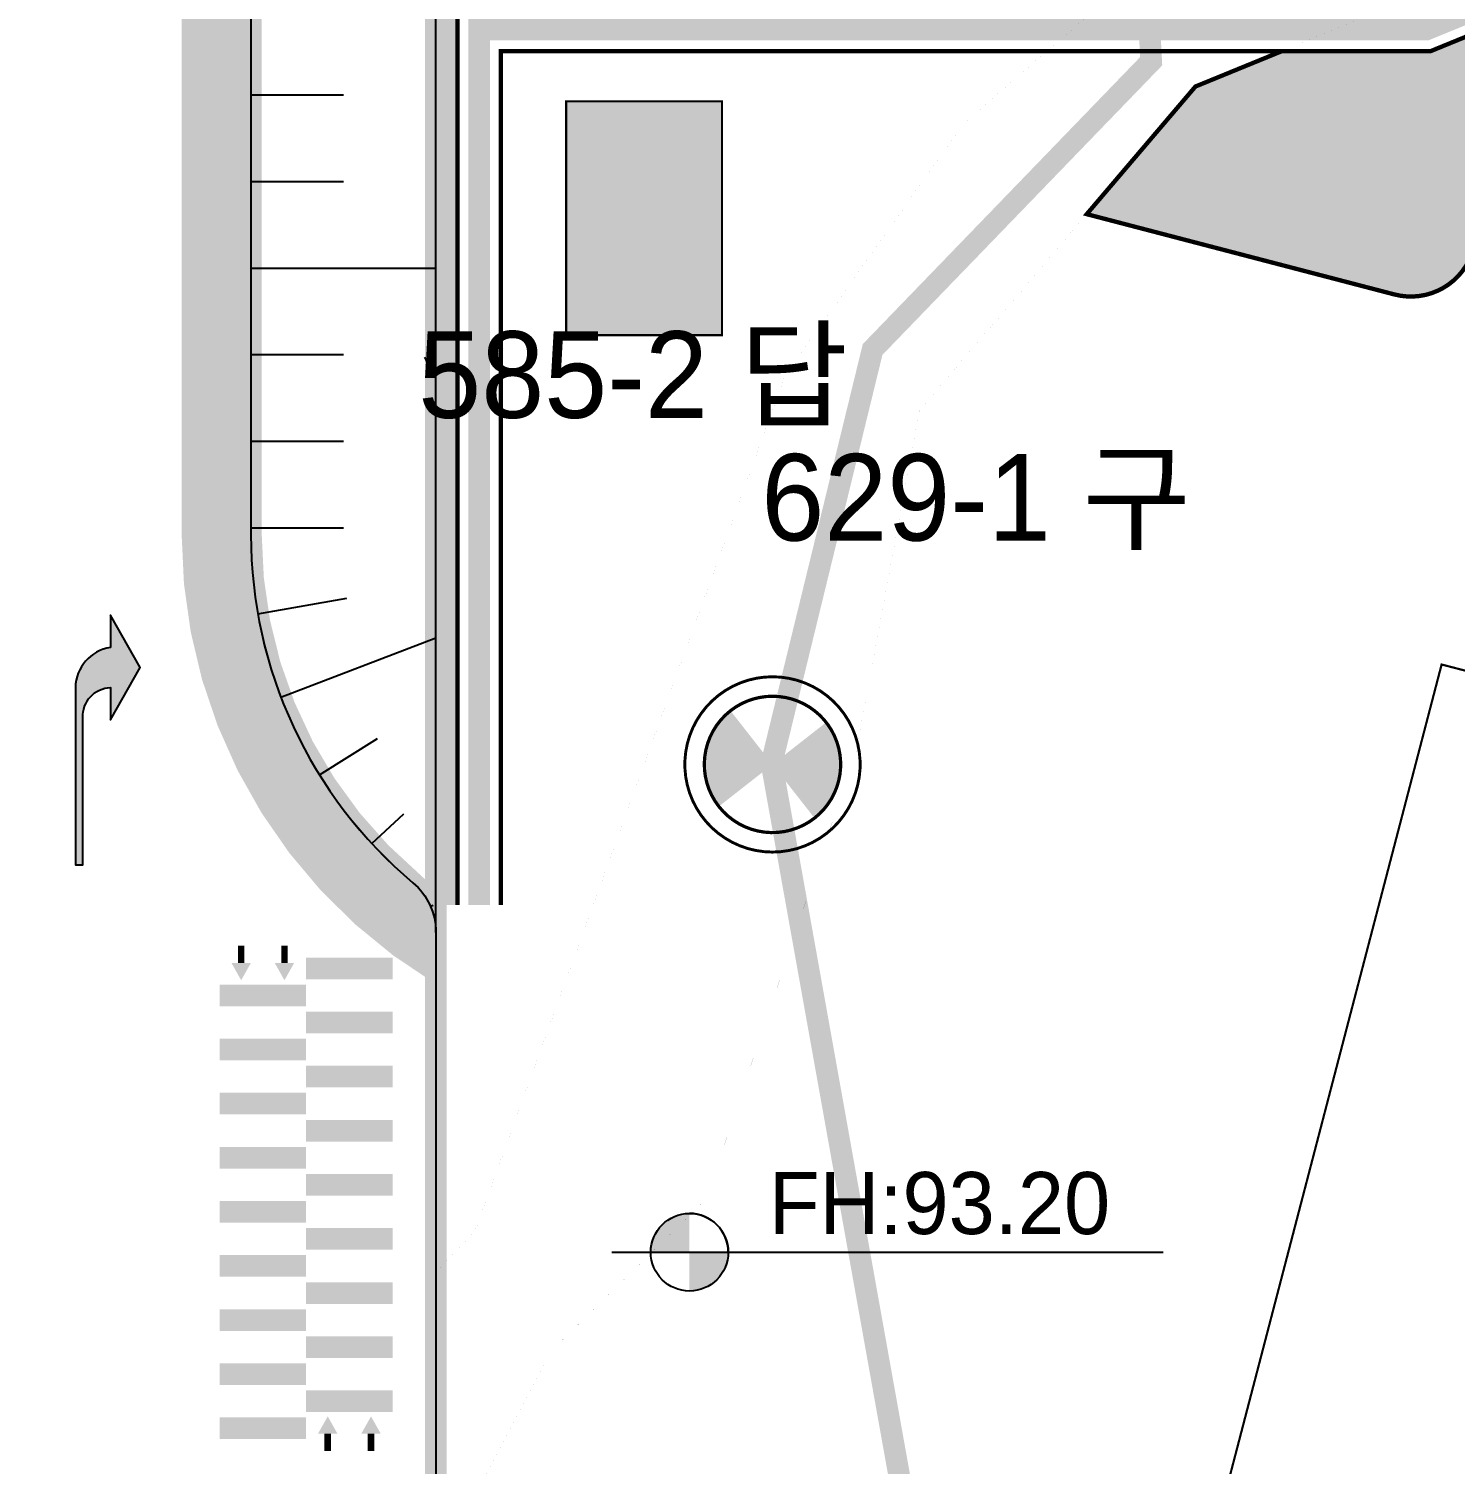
# Model space of a CAD drawing. Header units: millimetres. Extents: x 9 to 403, y 12 to 283.
# Drawn here: x 103.42 to 136.38, y 204.17 to 237.34 of the extents above; entities that cross this region are included whole.
import ezdxf
from ezdxf.enums import TextEntityAlignment as Align

# ---------------------------------------------------------------- set-up
doc = ezdxf.new("R2010")
doc.units = ezdxf.units.MM
doc.linetypes.add('CENTER', pattern=[2, 1.25, -0.25, 0.25, -0.25])
doc.linetypes.add('PHANTOM2', pattern=[12.5, 10, -0.5, 0.5, -0.5, 0.5, -0.5])
for name, color, linetype in [('-0', 7, 'Continuous'), ('0_문자', 7, 'Continuous'), ('0_상수', 5, 'Continuous'), ('1-U형측구', 7, 'Continuous'), ('1-휀스', 7, 'FENCELINE1'), ('125', 4, 'Continuous'), ('3-노면표시', 7, 'Continuous'), ('CAA002', 30, 'Continuous'), ('CE-SLOP-FILL', 1, 'Continuous'), ('LSMD_CONT_LDREG_41500', 1, 'Continuous'), ('가구1', 5, 'Continuous'), ('건축계획', 7, 'Continuous'), ('도로해치', 253, 'Continuous'), ('사업부지', 7, 'Continuous'), ('성토옹벽', 6, 'Continuous'), ('솔리드', 7, 'PHANTOM2'), ('우수맨', 5, 'Continuous'), ('지하2층외벽선', 2, 'Continuous')]:
    doc.layers.add(name, color=color, linetype=linetype)
doc.styles.add('HY헤드라인', font='H2HDRM.TTF')
doc.styles.add('휴먼모음T', font='HMFMMUEX.TTC')
doc.linetypes.add('FENCELINE1', pattern='A,0.25,-0.1,[133,ltypeshp.shx,S=0.1,R=0,X=-0.1,Y=0],-0.1,1', length=1.45)

# ---------------------------------------------------------------- blocks, each defined once
blk = doc.blocks.new('NM좌회전')
at = {"layer": '3-노면표시'}
h = blk.add_hatch(color=256, dxfattribs=at)
edge = h.paths.add_edge_path()
edge.add_arc((-0.9595495732236115, 4.071449360168137), 0.9598674876828718, 1.4746845060361125, 80.89716582540711, ccw=False)
edge.add_line((0, 4.096151798044047), (0, 0))
edge.add_line((0, 0), (-0.1730768365378026, 0))
edge.add_line((-0.1730768365378026, 0), (-0.1730768365378026, 3.403844451895565))
edge.add_arc((-0.8364772293463837, 3.432746337409017), 0.6640296681360046, 357.5054136388869, 87.51548051717604)
edge.add_line((-0.8076919038412597, 4.096151798044047), (-0.8076919038412597, 3.807690403815286))
edge.add_line((-0.8076919038412597, 3.807690403815286), (-0.8076919038412597, 3.346152173049631))
edge.add_line((-0.8076919038412597, 3.346152173049631), (-1.499999249988832, 4.557690028808792))
edge.add_line((-1.499999249988832, 4.557690028808792), (-0.8076919038412597, 5.769227884568862))
edge.add_line((-0.8076919038412597, 5.769227884568862), (-0.8076919038394407, 5.019228259574447))
blk.add_lwpolyline([(-0.8076919038394407, 5.019228259574447, -0.3611191204174331), (0, 4.096151798044047), (0, 0), (-0.1730768365378026, 0), (-0.1730768365378026, 3.403844451895565, 0.4142650246982413), (-0.8076919038412597, 4.096151798044047), (-0.8076919038412597, 3.807690403815286), (-0.8076919038412597, 3.346152173049631), (-1.499999249988832, 4.557690028808792), (-0.8076919038412597, 5.769227884568862)], format="xyb", close=True, dxfattribs=at)
blk = doc.blocks.new('사면')
at = {"layer": 'CE-SLOP-FILL', "color": 8}
for p, q in [((298615.1735122097, 360310.5210822361), (298617.3107953746, 360310.521076367)), ((298615.1735067175, 360308.5210822361), (298617.3107787421, 360308.5210763671)), ((298615.173504376, 360306.5210822361), (298619.4480229942, 360306.5210822361)), ((298615.173504376, 360304.5210822361), (298617.3107497987, 360304.5210822361)), ((298615.173504376, 360302.5210822361), (298617.3107359124, 360302.5210822361)), ((298615.173504376, 360300.5210822361), (298617.310722026, 360300.5210822361)), ((298615.3335396264, 360298.5304173237), (298617.3907308751, 360298.8937562486)), ((298615.8663006505, 360296.6058169545), (298619.4479043288, 360297.9756264268)), ((298616.7538041018, 360294.8168903171), (298618.100843901, 360295.6534966736)), ((298617.9639475446, 360293.2283457827), (298618.7059025018, 360293.9143620367)), ((298619.3214001789, 360291.7773389806), (298619.3846096034, 360291.8050941359))]:
    blk.add_line(p, q, dxfattribs=at)
at = {"layer": '가구1', "color": 8, "ltscale": 3}
blk.add_lwpolyline([(298615.173528686, 360316.5210822361), (298615.173504376, 360307.6683904797), (298615.173504376, 360300.3566508733, 0.2213497797253906), (298618.91366314, 360292.3220664743, -0.2213497797352663), (298619.4479715349, 360291.174268703)], format="xyb", dxfattribs=at)
at = {"layer": '가구1', "color": 8, "ltscale": 3, "flags": 128}
blk.add_lwpolyline([(298619.4478098827, 360291.1742687052), (298619.4481263777, 360313.9660454968), (298620.1751263776, 360315.2350454961), (298615.1735286818, 360316.5195574158)], dxfattribs=at)

msp = doc.modelspace()

# ---------------------------------------------------------------- hatches: boundary and pattern name
at = {"layer": '0_문자', "ltscale": 10}
h = msp.add_hatch(color=8, dxfattribs=at)
edge = h.paths.add_edge_path()
edge.add_line((117.7934240120893, 209.0725026801634), (118.6894235330482, 209.0725026801634))
edge.add_line((118.6894235330482, 209.0725026801634), (118.6894235330482, 209.9685026900667))
edge.add_ellipse((118.6894235330482, 209.0725026801634), major_axis=(1.163160240189878e-05, 0.8960000098859281), ratio=0.9999994543031846, start_angle=0.000743796970172738, end_angle=90.00074379615839)
edge = h.paths.add_edge_path()
edge.add_line((118.6894235330482, 209.0725026801634), (118.6894235330482, 208.176502670202))
edge.add_ellipse((118.6894235330482, 209.0725026801634), major_axis=(1.163160240189878e-05, 0.8960000098859281), ratio=0.9999994543031846, start_angle=180.00074379697, end_angle=270.0007437961585)
edge.add_line((119.5854230540652, 209.0725026801634), (118.6894235330482, 209.0725026801634))
at = {"layer": '125', "linetype": 'Continuous'}
msp.add_hatch(color=8, dxfattribs=at).paths.add_polyline_path([(119.4408605458528, 235.6574690160747), (115.8408605458761, 235.6574690161329), (115.8408605458761, 230.2574690160515), (119.4408605457946, 230.2574690160515)])
at = {"layer": '사업부지', "linetype": 'Continuous'}
h = msp.add_hatch(dxfattribs=at)
h.set_pattern_fill('AR-HBONE', color=8, scale=0.1, style=0)
h.set_pattern_definition([(45, (-264162.2288607929, -408044.1227390573), (0, 0.565685424949238), [1.200000000000001, -0.4000000000000004]), (135, (-264161.9460180823, -408043.8398963449), (0, 0.565685424949238), [1.2, -0.4])])
edge = h.paths.add_edge_path()
edge.add_arc((42.12451014179612, 403.1516220995514), 167.8763729078396, 305.04704411984983, 307.70786931805213, ccw=False)
edge.add_arc((86.21545630950357, 343.6343522246285), 93.85116634003488, 299.4516781452446, 303.87560990241093, ccw=False)
edge.add_arc((86.21545632440473, 343.6343521650239), 93.85116628061864, 295.5043352587089, 299.45167815493414, ccw=False)
edge.add_arc((86.21545632440473, 343.6343521445348), 93.85116626187155, 289.50436403232584, 295.5043352643316, ccw=False)
edge.add_arc((122.0577194716396, 242.443418398249), 13.50000000372458, 109.504364028656, 179.5711671861231)
edge.add_line((108.5580975737038, 242.5444588062643), (108.5580712433519, 232.9560848322986))
edge.add_line((108.5580712433519, 232.9560848322986), (108.5580712433519, 225.6443452264472))
edge.add_arc((119.0580712433519, 225.6443452292411), 10.5, 180, 229.9246559549909)
edge.add_arc((111.3325384135904, 216.4619630460917), 1.500000001419938, 3.9239267835000646e-07, 49.92465644921782, ccw=False)
edge.add_line((112.8325384135904, 216.4619630554049), (112.8325384135904, 215.385556758131))
edge.add_arc((119.0580712433519, 225.6443452366917), 12.00000000259576, 180.0000000489142, 238.74858291482678, ccw=False)
edge.add_line((107.0580712433519, 225.6443452264472), (107.0580712433519, 242.5461493290319))
edge.add_line((107.0580712433519, 242.5461493290319), (107.0598004337015, 242.1935692268713))
edge.add_arc((122.0577194716396, 242.4434184019743), 15.00000000262144, 109.5043640337733, 180.9543976849643, ccw=False)
edge.add_arc((86.21545632440473, 343.6343522190406), 92.35116633281284, 289.5043640166975, 295.5043352487222)
edge.add_arc((86.21545632440473, 343.6343521482601), 92.35116626892258, 295.5043352676297, 299.451678163788)
edge.add_arc((86.21545632440473, 343.6343520784109), 92.35116620876262, 299.4516781848099, 303.8661131559016)
edge.add_arc((42.12451014179612, 403.1516223277255), 166.3763730910781, 305.0523343342352, 305.9903592438725)
edge.add_arc((42.12524332363034, 403.1505942444606), 166.375110389872, 305.990363001407, 306.3711597208951)
edge.add_arc((144.3460389103356, 264.3554659585758), 6.00000001322138, 85.62546798903583, 126.37116155438889, ccw=False)
at = {"layer": '솔리드', "linetype": 'Continuous'}
h = msp.add_hatch(dxfattribs=at)
h.set_pattern_fill('CROSS', color=8, scale=3, style=0)
h.set_pattern_definition([(0, (-296696.9569723642, -354727.4611663663), (0.75, 0.75), [0.375, -1.125]), (90, (-296696.7694723642, -354727.6486663663), (-0.7499999999999999, 0.75), [0.375, -1.125])])
edge = h.paths.add_edge_path()
edge.add_line((132.3701780035707, 236.8150489718361), (130.3788605334784, 236.0000489742202))
edge.add_line((130.3788605334784, 236.0000489742202), (127.8685123304102, 233.0523044947009))
edge.add_line((127.8685123304102, 233.0523044947009), (134.974273132052, 231.1980644519032))
edge.add_arc((135.3530137055867, 232.6494622533033), 1.49999999998355, 255.3748733595067, 345.3748733595068)
edge.add_line((136.8044115069869, 232.2707216797686), (137.7386382550548, 235.850836256676))
edge.add_line((137.7386382550548, 235.850836256676), (165.6133562654803, 228.5769609095702))
edge.add_line((165.6133562654803, 228.5769609095702), (164.6794301477574, 224.9979983987693))
edge.add_arc((166.1308279491576, 224.6192578253509), 1.499999999954156, 165.3748733638094, 255.3748733460374)
edge.add_line((165.7520873752736, 223.167860024009), (166.1309459355042, 223.0677668066752))
edge.add_line((166.1309459355042, 223.0677668066752), (164.6159836413652, 217.2621756010163))
edge.add_line((164.6159836413652, 217.2621756010163), (150.9728443079592, 220.8223369922895))
edge.add_arc((150.5941037344245, 219.3709391908893), 1.49999999998355, 75.37487335950675, 165.3748733595068)
edge.add_line((149.1427059330243, 219.7496797644241), (148.9154615867964, 218.8788410756212))
edge.add_line((148.9154615867964, 218.8788410756212), (226.3233443289727, 198.6793438202991))
edge.add_line((226.3233443289727, 198.6793438202991), (229.0411688208777, 197.971162234881))
edge.add_line((229.0411688208777, 197.971162234881), (223.6459461276035, 205.3510073214826))
edge.add_line((223.6459461276035, 205.3510073214826), (224.4532195183646, 205.9411849833383))
edge.add_line((224.4532195183646, 205.9411849833383), (229.6382601203594, 198.8488370702077))
edge.add_line((229.6382601203594, 198.8488370702077), (247.8255485755589, 194.1028135111379))
edge.add_line((247.8255485755589, 194.1028135111379), (240.705720973151, 166.8184292348275))
edge.add_line((240.705720973151, 166.8184292348275), (240.9413488888612, 166.7569424105865))
edge.add_line((240.9413488888612, 166.7569424105865), (232.0283216965116, 132.600713896955))
edge.add_line((232.0283216965116, 132.600713896955), (238.1725724348879, 130.9973789771726))
edge.add_line((238.1725724348879, 130.9973789771726), (235.6728849219588, 121.4181534165806))
edge.add_line((235.6728849219588, 121.4181534165806), (229.5286341835825, 123.0214883364212))
edge.add_line((229.5286341835825, 123.0214883364212), (226.2462162374367, 110.4427072974328))
edge.add_line((226.2462162374367, 110.4427072974328), (221.9843617183004, 111.5548331635479))
edge.add_line((221.9843617183004, 111.5548331635479), (220.4576315927051, 105.7041456418052))
edge.add_line((220.4576315927051, 105.7041456418052), (220.9693092478054, 104.5090782890735))
edge.add_line((220.9693092478054, 104.5090782890735), (204.2784179538802, 97.3627395495829))
edge.add_line((204.2784179538802, 97.3627395495829), (194.5517234001971, 95.46812370679675))
edge.add_line((194.5517234001971, 95.46812370679675), (192.6598351602523, 94.82560470657756))
edge.add_line((192.6598351602523, 94.82560470657756), (177.1782584211986, 98.865503464575))
edge.add_line((177.1782584211986, 98.865503464575), (178.4883340030873, 103.8859347604854))
edge.add_line((178.4883340030873, 103.8859347604854), (178.0534221823408, 103.9994244958331))
edge.add_arc((174.6447570654062, 90.93684429539701), 13.49999997674929, 75.37487353076725, 135.1861170693452)
edge.add_arc((152.6533314913476, 112.7858077935349), 17.50000009944609, 223.5788865521241, 315.1862383782775, ccw=False)
edge.add_line((139.9758775305316, 100.7221365218107), (113.9183488303178, 128.1054396786318))
edge.add_arc((135.2889154406229, 148.4413410053063), 29.5000000002327, 165.3748733599285, 223.5788823728236, ccw=False)
edge.add_line((106.7447586791903, 155.8899056180786), (116.409319440202, 192.9261336334572))
edge.add_arc((108.1847318988374, 195.0723302168013), 8.499999999995753, 345.3748733597984, 56.78516630010513)
edge.add_line((112.8408605458761, 202.1836216622438), (112.8408605458761, 201.7470489728554))
edge.add_line((112.8408605458761, 201.7470489728554), (114.5898605289484, 195.9540489731995))
edge.add_line((114.5898605289484, 195.9540489731995), (113.0298605265642, 188.105048973736))
edge.add_line((113.0298605265642, 188.105048973736), (109.1958605351473, 180.7730489732754))
edge.add_line((109.1958605351473, 180.7730489732754), (102.3668605240608, 170.0360489726705))
edge.add_line((102.3668605240608, 170.0360489726705), (99.3078605237032, 158.1610489726705))
edge.add_line((99.3078605237032, 158.1610489726705), (99.80486053252469, 145.6480489733918))
edge.add_line((99.80486053252469, 145.6480489733918), (102.6728605331817, 138.3410489724307))
edge.add_line((102.6728605331817, 138.3410489724307), (116.1458605232264, 124.1780489726049))
edge.add_line((116.1458605232264, 124.1780489726049), (117.9538605513598, 120.9130489711357))
edge.add_line((117.9538605513598, 120.9130489711357), (121.9418605271575, 113.7110489723096))
edge.add_line((121.9418605271575, 113.7110489723096), (132.1468605249619, 102.9990489724847))
edge.add_line((132.1468605249619, 102.9990489724847), (140.2478605355799, 96.50804897331966))
edge.add_line((140.2478605355799, 96.50804897331966), (147.2718605253111, 89.445048972481))
edge.add_line((147.2718605253111, 89.445048972481), (148.9418605270411, 79.60304897340814))
edge.add_line((148.9418605270411, 79.60304897340814), (151.8628605458151, 78.43204897326052))
edge.add_line((151.8628605458151, 78.43204897326052), (155.079860523584, 77.17604897233525))
edge.add_line((155.079860523584, 77.17604897233525), (155.0038605334784, 89.0780489730356))
edge.add_line((155.0038605334784, 89.0780489730356), (157.204860523584, 93.18504897381047))
edge.add_line((157.204860523584, 93.18504897381047), (166.4058605285908, 95.18304897441396))
edge.add_line((166.4058605285908, 95.18304897441396), (172.1738605352665, 103.5280489713592))
edge.add_line((172.1738605352665, 103.5280489713592), (173.4398605378891, 99.37804897378066))
edge.add_line((173.4398605378891, 99.37804897378066), (171.4838605376507, 92.82204897205213))
edge.add_line((171.4838605376507, 92.82204897205213), (178.411860525849, 88.61604897361815))
edge.add_line((178.411860525849, 88.61604897361815), (177.7508605273987, 84.92604897233525))
edge.add_line((177.7508605273987, 84.92604897233525), (177.9468605371738, 84.77704897305796))
edge.add_line((177.9468605371738, 84.77704897305796), (234.2218605282332, 108.8610489719255))
edge.add_line((234.2218605282332, 108.8610489719255), (242.6848605426575, 130.4990489740563))
edge.add_line((242.6848605426575, 130.4990489740563), (242.0418605508829, 143.3690489732368))
edge.add_line((242.0418605508829, 143.3690489732368), (251.7628605368162, 199.0430489728866))
edge.add_line((251.7628605368162, 199.0430489728866), (243.9418605270411, 196.5350489734379))
edge.add_line((243.9418605270411, 196.5350489734379), (242.5778605345484, 198.0860489723678))
edge.add_line((242.5778605345484, 198.0860489723678), (236.8838605434947, 201.1860489731595))
edge.add_line((236.8838605434947, 201.1860489731595), (229.373860523462, 203.926048972277))
edge.add_line((229.373860523462, 203.926048972277), (222.2438605282304, 210.4660489733038))
edge.add_line((222.2438605282304, 210.4660489733038), (207.3038605447008, 214.586048973532))
edge.add_line((207.3038605447008, 214.586048973532), (186.9438605308613, 217.5960489722607))
edge.add_line((186.9438605308613, 217.5960489722607), (175.1138605328823, 216.7560489714784))
edge.add_line((175.1138605328823, 216.7560489714784), (174.083860531632, 221.3560489720954))
edge.add_line((174.083860531632, 221.3560489720954), (165.9438605460535, 233.1160489726868))
edge.add_line((165.9438605460535, 233.1160489726868), (146.7638605239416, 242.7060489735273))
edge.add_line((146.7638605239416, 242.7060489735273), (136.0351794930256, 238.3150489718361))
edge.add_line((136.0351794930256, 238.3150489718361), (128.6748605372931, 238.3150489718361))
edge.add_line((128.6748605372931, 238.3150489718361), (124.4078605326439, 239.4690489728642))
edge.add_line((124.4078605326439, 239.4690489728642), (120.9908605369354, 238.6160489736764))
edge.add_line((120.9908605369354, 238.6160489736764), (113.5678605439688, 240.5220489731697))
edge.add_line((113.5678605439688, 240.5220489731697), (112.8408605458761, 239.2530489728493))
edge.add_line((112.8408605458761, 239.2530489728493), (112.8408605458761, 217.6445579553662))
edge.add_line((112.8408605458761, 217.6445579553662), (112.8408605458761, 217.0930030537826))
edge.add_line((112.8408605458761, 217.0930030537826), (113.3326932515564, 217.0930030537826))
edge.add_line((113.3326932515564, 217.0930030537826), (113.3326932515564, 239.1193047032981))
edge.add_line((113.3326932515564, 239.1193047032981), (113.8104551131336, 239.9435385172079))
edge.add_line((113.8104551131336, 239.9435385172079), (120.9180834068765, 238.1185163513697))
edge.add_line((120.9180834068765, 238.1185163513697), (128.6650712146155, 237.8150489718361))
edge.add_line((128.6650712146155, 237.8150489718361), (135.6054998450644, 237.8150489718361))
edge.add_line((135.6054998450644, 237.8150489718361), (146.7514598613569, 242.3768200206511))
edge.add_line((146.7514598613569, 242.3768200206511), (165.7408792984869, 232.8821293856423))
edge.add_line((165.7408792984869, 232.8821293856423), (173.3442575383314, 221.8897963866881))
edge.add_line((173.3442575383314, 221.8897963866881), (172.5218308707198, 221.32092524452))
edge.add_line((172.5218308707198, 221.32092524452), (165.0643205245223, 232.1023745533718))
edge.add_line((165.0643205245223, 232.1023745533718), (146.7101947415584, 241.2794189998355))
edge.add_line((146.7101947415584, 241.2794189998355), (135.8022185856906, 236.8150489718361))
edge.add_line((135.8022185856906, 236.8150489718361), (132.3701780035707, 236.8150489718361))
at = {"layer": '우수맨', "linetype": 'ByBlock'}
h = msp.add_hatch(color=5, dxfattribs=at)
h.paths.add_polyline_path([(120.6068013392586, 220.3415805123919), (121.5777335060492, 219.1014532152154, 0.4142135623632119), (121.8469286364933, 221.3125126792989)])
h.paths.add_polyline_path([(119.3666740420239, 219.3706483456014), (120.6068013392586, 220.3415805123919), (119.635869172468, 221.5817078096849, 0.4142135624308904)])

# ---------------------------------------------------------------- linework, layer by layer
at = {"color": 7, "const_width": 0.05, "elevation": 85.90268173765944}
msp.add_lwpolyline([(119.4408605458528, 235.6574690160747), (115.8408605458761, 235.6574690161329), (115.8408605458761, 230.2574690160515), (119.4408605457946, 230.2574690160515)], close=True, dxfattribs=at)
at = {"color": 8, "linetype": 'Continuous'}
for points in [[(108.4075384016695, 215.7559088596432), (108.4075384016695, 216.1559088581531), (108.2575384106102, 215.7559088596432), (108.2575384106102, 216.1559088581531)], [(108.4075384016695, 215.7556942950292), (108.4075384016695, 216.1556942944704), (108.2575384106102, 215.7556942950292), (108.2575384106102, 216.1556942944704)], [(109.4075384016695, 215.7559088596432), (109.4075384016695, 216.1559088581531), (109.2575384106102, 215.7559088596432), (109.2575384106102, 216.1559088581531)], [(109.4075384016695, 215.7556942950292), (109.4075384016695, 216.1556942944704), (109.2575384106102, 215.7556942950292), (109.2575384106102, 216.1556942944704)], [(108.3325384135904, 215.355908860202), (108.1075384046497, 215.7559088596432), (108.5575384225311, 215.7559088596432), (108.1075384046497, 215.7559088596432)], [(108.3325384135904, 215.3556942937254), (108.1075384046497, 215.7556942950292), (108.5575384225311, 215.7556942950292), (108.1075384046497, 215.7556942950292)], [(109.3325384135904, 215.355908860202), (109.1075384046497, 215.7559088596432), (109.5575384225311, 215.7559088596432), (109.1075384046497, 215.7559088596432)], [(109.3325384135904, 215.3556942937254), (109.1075384046497, 215.7556942950292), (109.5575384225311, 215.7556942950292), (109.1075384046497, 215.7556942950292)], [(109.8325384135904, 215.3809088605746), (111.8325384135904, 215.3809088605746), (109.8325384135904, 215.8809088596432), (111.8325384135904, 215.8809088596432)], [(109.8325384135904, 215.3806942940979), (111.8325384135904, 215.3806942940979), (109.8325384135904, 215.8806942940979), (111.8325384135904, 215.8806942940979)], [(109.8325384135904, 214.7559088605746), (107.8325384135904, 214.7559088605746), (109.8325384135904, 215.2559088587119), (107.8325384135904, 215.2559088587119)], [(109.8325384135904, 214.7556942950292), (107.8325384135904, 214.7556942950292), (109.8325384135904, 215.2556942940979), (107.8325384135904, 215.2556942940979)], [(109.8325384135904, 214.1309088596432), (111.8325384135904, 214.1309088596432), (109.8325384135904, 214.6309088605746), (111.8325384135904, 214.6309088605746)], [(109.8325384135904, 214.1306942950292), (111.8325384135904, 214.1306942950292), (109.8325384135904, 214.6306942940979), (111.8325384135904, 214.6306942940979)], [(109.8325384135904, 213.5059088596432), (107.8325384135904, 213.5059088596432), (109.8325384135904, 214.0059088605746), (107.8325384135904, 214.0059088605746)], [(109.8325384135904, 213.5056942950292), (107.8325384135904, 213.5056942950292), (109.8325384135904, 214.0056942950292), (107.8325384135904, 214.0056942950292)], [(109.8325384135904, 212.8809088596432), (111.8325384135904, 212.8809088596432), (109.8325384135904, 213.3809088605746), (111.8325384135904, 213.3809088605746)], [(109.8325384135904, 212.8806942950292), (111.8325384135904, 212.8806942950292), (109.8325384135904, 213.3806942950292), (111.8325384135904, 213.3806942950292)], [(109.8325384135904, 212.2559088596432), (107.8325384135904, 212.2559088596432), (109.8325384135904, 212.7559088596432), (107.8325384135904, 212.7559088596432)], [(109.8325384135904, 212.2556942940979), (107.8325384135904, 212.2556942940979), (109.8325384135904, 212.7556942950292), (107.8325384135904, 212.7556942950292)], [(109.8325384135904, 211.6309088596432), (111.8325384135904, 211.6309088596432), (109.8325384135904, 212.1309088596432), (111.8325384135904, 212.1309088596432)], [(109.8325384135904, 211.6306942940979), (111.8325384135904, 211.6306942940979), (109.8325384135904, 212.1306942950292), (111.8325384135904, 212.1306942950292)], [(109.8325384135904, 211.0059088587119), (107.8325384135904, 211.0059088587119), (109.8325384135904, 211.5059088596432), (107.8325384135904, 211.5059088596432)], [(109.8325384135904, 211.0056942940979), (107.8325384135904, 211.0056942940979), (109.8325384135904, 211.5056942950292), (107.8325384135904, 211.5056942950292)], [(109.8325384135904, 210.3809088587119), (111.8325384135904, 210.3809088587119), (109.8325384135904, 210.8809088596432), (111.8325384135904, 210.8809088596432)], [(109.8325384135904, 210.3806942940979), (111.8325384135904, 210.3806942940979), (109.8325384135904, 210.8806942940979), (111.8325384135904, 210.8806942940979)], [(109.8325384135904, 209.7559088605746), (107.8325384135904, 209.7559088605746), (109.8325384135904, 210.2559088596432), (107.8325384135904, 210.2559088596432)], [(109.8325384135904, 209.7556942940979), (107.8325384135904, 209.7556942940979), (109.8325384135904, 210.2556942940979), (107.8325384135904, 210.2556942940979)], [(109.8325384135904, 209.1309088605746), (111.8325384135904, 209.1309088605746), (109.8325384135904, 209.6309088587119), (111.8325384135904, 209.6309088587119)], [(109.8325384135904, 209.1306942950292), (111.8325384135904, 209.1306942950292), (109.8325384135904, 209.6306942940979), (111.8325384135904, 209.6306942940979)], [(109.8325384135904, 208.5059088596432), (107.8325384135904, 208.5059088596432), (109.8325384135904, 209.0059088605746), (107.8325384135904, 209.0059088605746)], [(109.8325384135904, 208.5056942950292), (107.8325384135904, 208.5056942950292), (109.8325384135904, 209.0056942940979), (107.8325384135904, 209.0056942940979)], [(109.8325384135904, 207.8809088596432), (111.8325384135904, 207.8809088596432), (109.8325384135904, 208.3809088605746), (111.8325384135904, 208.3809088605746)], [(109.8325384135904, 207.8806942950292), (111.8325384135904, 207.8806942950292), (109.8325384135904, 208.3806942950292), (111.8325384135904, 208.3806942950292)], [(109.8325384135904, 207.2559088596432), (107.8325384135904, 207.2559088596432), (109.8325384135904, 207.7559088605746), (107.8325384135904, 207.7559088605746)], [(109.8325384135904, 207.2556942950292), (107.8325384135904, 207.2556942950292), (109.8325384135904, 207.7556942950292), (107.8325384135904, 207.7556942950292)], [(109.8325384135904, 206.6309088596432), (111.8325384135904, 206.6309088596432), (109.8325384135904, 207.1309088596432), (111.8325384135904, 207.1309088596432)], [(109.8325384135904, 206.6306942940979), (111.8325384135904, 206.6306942940979), (109.8325384135904, 207.1306942950292), (111.8325384135904, 207.1306942950292)], [(109.8325384135904, 206.0059088596432), (107.8325384135904, 206.0059088596432), (109.8325384135904, 206.5059088596432), (107.8325384135904, 206.5059088596432)], [(109.8325384135904, 206.0056942940979), (107.8325384135904, 206.0056942940979), (109.8325384135904, 206.5056942950292), (107.8325384135904, 206.5056942950292)], [(109.8325384135904, 205.3809088587119), (111.8325384135904, 205.3809088587119), (109.8325384135904, 205.8809088596432), (111.8325384135904, 205.8809088596432)], [(109.8325384135904, 205.3806942940979), (111.8325384135904, 205.3806942940979), (109.8325384135904, 205.8806942950292), (111.8325384135904, 205.8806942950292)], [(110.3325384135904, 205.2809088590844), (110.55753840763, 204.8809088605746), (110.1075384046497, 204.8809088605746), (110.55753840763, 204.8809088605746)], [(110.3325384135904, 205.2806942954018), (110.55753840763, 204.8806942950292), (110.1075384046497, 204.8806942950292), (110.55753840763, 204.8806942950292)], [(111.3325384135904, 205.2809088590844), (111.55753840763, 204.8809088605746), (111.1075384046497, 204.8809088605746), (111.55753840763, 204.8809088605746)], [(111.3325384135904, 205.2806942954018), (111.55753840763, 204.8806942950292), (111.1075384046497, 204.8806942950292), (111.55753840763, 204.8806942950292)], [(109.8325384135904, 204.7559088587119), (107.8325384135904, 204.7559088587119), (109.8325384135904, 205.2559088596432), (107.8325384135904, 205.2559088596432)], [(109.8325384135904, 204.7556942940979), (107.8325384135904, 204.7556942940979), (109.8325384135904, 205.2556942940979), (107.8325384135904, 205.2556942940979)], [(110.2575384106102, 204.8809088605746), (110.2575384106102, 204.4809088592707), (110.4075384016695, 204.8809088605746), (110.4075384016695, 204.4809088592707)], [(110.2575384106102, 204.8806942950292), (110.2575384106102, 204.4806942946567), (110.4075384016695, 204.8806942950292), (110.4075384016695, 204.4806942946567)], [(111.2575384106102, 204.8809088605746), (111.2575384106102, 204.4809088592707), (111.4075384016695, 204.8809088605746), (111.4075384016695, 204.4809088592707)], [(111.2575384106102, 204.8806942950292), (111.2575384106102, 204.4806942946567), (111.4075384016695, 204.8806942950292), (111.4075384016695, 204.4806942946567)]]:
    msp.add_solid(points, dxfattribs=at)
at = {"layer": '0_문자', "color": 8, "ltscale": 10}
msp.add_line((116.8974244910722, 209.0725026801634, 173.428027127787), (129.6322464544872, 209.0725026801634, 173.428027127787), dxfattribs=at)
for major_axis, ratio, start_param, end_param in [((9.953565848316443e-05, 0.8960000044327782), 0.9999994543031717, -1.57068523795192, 4.712500069227664), ((-1.163161144732401e-05, 0.8960000098859239), 0.9999994543031849, 4.71237599868276, 6.283172325463486)]:
    msp.add_ellipse((118.6894235330482, 209.0725026801634, 173.428027127787), major_axis=major_axis, ratio=ratio, start_param=start_param, end_param=end_param, dxfattribs=at)
at = {"layer": '0_상수', "const_width": 0.5, "elevation": 85.90268173765944, "flags": 128}
msp.add_lwpolyline([(103.206769218851, 263.2357207372958), (103.4809559907379, 248.7658162301346), (129.2063374981016, 239.5314085751712), (129.3543761221889, 236.5851180539872), (122.9194049579754, 229.9269173600302), (120.5845941676024, 220.3680639609635), (124.7780604938242, 196.9712959775758), (139.5290909883414, 192.8042624591441), (138.8227666940737, 190.0975082351766)], dxfattribs=at)
at = {"layer": '1-U형측구', "elevation": 85.90268173765944}
msp.add_lwpolyline([(112.8324102957348, 218.8772165025408), (112.8326932687859, 218.8799113849933)], dxfattribs=at)
at = {"layer": '1-휀스', "elevation": 85.90268173765944}
msp.add_lwpolyline([(112.8324480850796, 221.5968497390683), (112.832693283687, 221.598949784861)], dxfattribs=at)
at = {"layer": 'CAA002', "color": 8, "elevation": 85.90268173765944, "flags": 128}
msp.add_lwpolyline([(112.5676767875055, 229.7491938951249), (112.613733803163, 229.65343175687), (112.6162092883686, 229.6302878144021)], dxfattribs=at)
at = {"layer": 'LSMD_CONT_LDREG_41500', "color": 7, "linetype": 'Continuous', "const_width": 0.00026, "elevation": 85.90268173765944, "flags": 128}
msp.add_lwpolyline([(79.5570772560394, 197.9015043508667), (79.5570772560394, 249.7815043498236), (80.64707725583219, 249.0615043510739), (96.55707725615582, 244.8915043492276), (113.5670772558159, 240.5215043501636), (112.8370772553689, 239.2615043500961), (112.8370772553689, 203.7115043495256)], dxfattribs=at)
for points in [[(112.838077255591, 208.6155043505538), (113.7340772552496, 209.5595043508043), (120.8890772555104, 229.3055043500905), (125.0080772554583, 235.1345043501175), (128.6730772554373, 238.3165043500309), (145.3020772562094, 245.7175043504509), (146.7620772561139, 242.7075043507326), (130.3770772554061, 236.0015043505524), (127.4270772562094, 232.5375043508653), (123.996077255354, 228.5085043497207), (122.5420772554434, 220.6555043496597), (119.0740772560902, 210.2955043501976), (115.4940772559574, 206.793504349928), (112.8390772556967, 201.7485043501771), (112.838077255591, 208.6155043505538)], [(112.8390772556967, 239.2545043509277), (113.5660772557102, 240.5235043502586), (120.9890772561856, 238.6175043508234), (124.406077255503, 239.470504351059), (128.6730772554373, 238.3165043500309), (125.0080772554583, 235.1345043501175), (120.8890772555104, 229.3055043500905), (113.7340772552496, 209.5595043508043), (112.8390772556967, 208.6165043507759), (112.8390772556967, 208.6175043508816), (112.8390772556967, 239.2545043509277)]]:
    msp.add_lwpolyline(points, close=True, dxfattribs=at)
at = {"layer": 'LSMD_CONT_LDREG_41500', "color": 1, "linetype": 'Continuous', "const_width": 0.3, "elevation": 85.90268173765944, "flags": 128}
msp.add_lwpolyline([(174.0838605316902, 221.3560489720372), (165.9438605459953, 233.116048972745), (146.7638605239416, 242.7060489735273), (136.0351794930256, 238.3150489718361), (128.6748605372931, 238.3150489718361), (124.4078605326439, 239.4690489728642), (120.9908605369354, 238.6160489736764), (113.5678605439688, 240.5220489731697), (112.8408605458761, 239.2530489728493), (112.8408605458761, 217.6445579553662), (112.8408605458761, 208.616048972745), (112.8408605458761, 201.7470489727972), (114.5898605289484, 195.9540489731995), (113.0298605265642, 188.105048973736), (109.1958605351473, 180.7730489733336), (102.3668605240608, 170.0360489726705), (99.3078605237032, 158.1610489726705), (99.80486053252469, 145.6480489733336)], dxfattribs=at)
at = {"layer": '가구1', "color": 8, "linetype": 'CENTER', "ltscale": 3, "const_width": 0.5, "flags": 128}
msp.add_lwpolyline([(277.7982979293528, 49.07416832887668), (260.6676932449999, 44.66173985016633), (256.9106932457152, 43.10773984876562), (250.180693256444, 49.86773984947342), (211.2056932475033, 45.89973985006202), (194.44569325704, 55.69073984840054), (187.7306932534638, 63.17773984906364), (180.837693246788, 68.56373984900404), (173.6886932726565, 71.6707398497789), (162.4936932500067, 74.1837398491158), (155.0716932590666, 77.17673984889973), (151.8546932514372, 78.4327398498832), (148.9336932476225, 79.60373984997261), (147.2636932607355, 89.44573985015143), (140.2396932568016, 96.50873984930206), (132.1386932607355, 102.9997398496895), (121.9336932625237, 113.7117398490487), (117.94569325704, 120.9137398486315), (116.1376932736101, 124.1787398482962), (102.6646932538214, 138.3417398498683), (99.79669325310613, 145.6487398508294), (99.2996932591858, 158.1617398501663), (102.3586932446423, 170.0367398501663), (109.1876932557287, 180.7737398508294), (113.0216932620468, 188.1057398493691), (114.5816932495298, 195.954739849764), (112.8326932515564, 201.7477398484303), (112.832267793602, 208.6146862252905), (112.8326932515564, 239.2537398503451), (113.5596932496491, 240.5227398497342), (96.55169324833776, 244.8907398485868), (80.64269325394059, 249.0587398500471), (79.55769324559594, 249.7837398496746), (79.55769324559594, 181.3507398485496), (71.33169324952985, 181.7377398486539), (40.32569325227166, 59.81273984884012), (39.33634852129842, 57.73170948562313), (30.83853483456994, 39.8570417340203)], dxfattribs=at)
at = {"layer": '가구1', "color": 8, "linetype": 'CENTER', "ltscale": 3, "const_width": 0.5}
msp.add_lwpolyline([(108.558095562047, 241.8087765897914), (108.5580712433519, 232.9560848322986), (108.5580712433519, 225.6443452264472, 0.2213497797253906), (112.29823000986, 217.6097608271344, -0.2213497797352663), (112.8325384135904, 216.4619630554049)], format="xyb", dxfattribs=at)
at = {"layer": '도로해치', "color": 8, "flags": 128}
for points in [[(79.55769324559594, 197.9994387232988), (79.55769324559594, 205.0893602582915), (79.55163942534352, 205.0877338989927, -0.3781103823446915), (80.8648994292679, 206.5760645668312, 0.3781103823529844), (90.05771947163964, 216.9943792342498), (90.05771947163964, 236.6792253132268, 0.2672132079653882), (83.33981283265973, 248.3519803208588), (96.55151219922925, 244.8906462963029), (108.558095562047, 241.8071117203041), (108.5580712433519, 232.9560848322986), (108.5580712433519, 225.6443452264472, 0.2213497797253906), (112.29823000986, 217.6097608271344, -0.2213497797149131), (112.8325384135904, 216.4619630554049), (112.8325384135904, 215.385556758131), (112.8325122024479, 215.38556070787), (112.8325122024479, 203.915958275768)], [(79.55771945673848, 197.9995908315583, -1.04096640557e-05), (79.55771945673848, 197.9996532897754), (79.55771945673848, 197.9996532897754), (79.55771945673848, 197.9996532897754), (79.55769324559594, 197.9996532897754), (79.55769324559594, 205.0895748219742), (79.55163942534352, 205.0879484636067, -0.3781103823446915), (80.8648994292679, 206.5762791314452, 0.3781103823529844), (90.05771947163964, 216.9945937988638), (90.05771947163964, 236.6794398797034, 0.2672132079653882), (83.33981283265973, 248.3521948873355), (96.55151219922925, 244.8908608599855), (108.558095562047, 241.8073262867807), (108.5580712433519, 232.956299397844), (108.5580712433519, 225.6445597901298, 0.2213497797253906), (112.29823000986, 217.6099753936111, -0.2213497797149131), (112.8325384135904, 216.4621776200189), (112.8325384135904, 215.385771322745), (112.8325122024479, 215.3857752734153), (112.8325122024479, 203.9161728413134), (112.8325384135904, 203.9162102218075)]]:
    msp.add_lwpolyline(points, format="xyb", dxfattribs=at)
at = {"layer": '사업부지', "color": 8, "linetype": 'Continuous', "flags": 128}
msp.add_lwpolyline([(144.8036938931408, 270.337986499752, 0.2, 0.2, -0.0116105618111562), (138.5273205216589, 265.7144556257232, 0.2, 0.2, -0.0193054416059061), (132.3610751356545, 261.911507889378, 0.2, 0.2, -0.0172252358835446), (126.625834184474, 258.9287279515817, 0.2, 0.2, -0.0261857959588337), (117.5503576125565, 255.1687352598934, 0.2, 0.2, 0.3156192795315476), (108.5580975737038, 242.5444588062643, 0.2, 0.2, 0), (108.5580712433519, 232.9560848322986, 0.2, 0.2, 0), (108.5580712433519, 225.6443452264472, 0.2, 0.2, 0.2213497797253906), (112.29823000986, 217.6097608271344, 0.2, 0.2, -0.2213497797149131), (112.8325384135904, 216.4619630554049, 0.2, 0.2, 0), (112.8325384135904, 215.385556758131, 0.2, 0.2, -0.2621053124808501), (107.0580712433519, 225.6443452264472, 0.2, 0.2, 0), (107.0580712433519, 242.5461493290319, 0.2, 0.2, 0), (107.0598004337015, 242.1935692268713, 0.2, 0.2, -0.3222687361992715), (117.0495396133127, 256.5826593532516, 0.2, 0.2, 0.026185795958866), (125.9799651231232, 260.2825570122628, 0.2, 0.2, 0.0172252358835427), (131.6235411192837, 263.2176639155774, 0.2, 0.2, 0.0192639886473972), (137.6785233940544, 266.9512990105255, 0.2, 0.2, 0.0040929286394107), (139.8954387630882, 268.5338559055059, 0, 0, 0), (139.8954387630882, 268.5338559055059, 0.2, 0.2, 0.0016615406630207), (140.7879567917051, 269.1866202379866, 0.2, 0.2, -0.1796837819470698)], format="xyseb", close=True, dxfattribs=at)
at = {"layer": '사업부지', "color": 8, "linetype": 'Continuous', "ltscale": 10, "const_width": 0.2, "flags": 128}
for points in [[(144.8036938931408, 270.337986499752, -0.0116105618111562), (138.5273205216589, 265.7144556257232, -0.0193054416059061), (132.3610751356545, 261.911507889378, -0.0172252358835446), (126.625834184474, 258.9287279515817, -0.0261857959588337), (117.5503576125565, 255.1687352598934, 0.3156192795315476), (108.5580975737038, 242.5444588062643), (108.5580712433519, 232.9560848322986), (108.5580712433519, 225.6443452264472, 0.2213497797253906), (112.29823000986, 217.6097608271344, -0.2213497797149131), (112.8325384135904, 216.4619630554049), (112.8325384135904, 215.385556758131)], [(139.8954387630882, 268.5338559055059, -0.0040929286394107), (137.6785233940544, 266.9512990105255, -0.0192639886473972), (131.6235411192837, 263.2176639155774, -0.0172252358835427), (125.9799651231232, 260.2825570122628, -0.026185795958866), (117.0495396133127, 256.5826593532516, 0.3222687361992715), (107.0598004337015, 242.1935692268713), (107.0580712433519, 242.5461493290319), (107.0580712433519, 225.6443452264472, 0.26210531248085), (112.8325384135904, 215.385556758131, 0.26210531248085)], [(107.0580712433519, 242.1927030568301), (107.0580712433519, 225.6445597901298, 0.26210531248085), (112.8325384135904, 215.385771322745)], [(108.558095562047, 241.8074663344129), (108.5580712433519, 232.956299397844), (108.5580712433519, 225.6445597901298, 0.2213497797253906), (112.29823000986, 217.6099753936111, -0.2213497797149131), (112.8325384135904, 216.4621776200189), (112.8325384135904, 215.385771322745)]]:
    msp.add_lwpolyline(points, format="xyb", dxfattribs=at)
at = {"layer": '사업부지', "color": 8, "linetype": 'PHANTOM2', "ltscale": 10, "const_width": 0.3, "flags": 128}
msp.add_lwpolyline([(277.7982978720764, 49.07416831094872), (260.6676932771305, 44.66173985086482), (256.9106932778458, 43.10773984946411), (250.1806932587723, 49.86773985017192), (211.2056932647328, 45.89973985076051), (194.4456932593683, 55.69073985003035), (187.7306932557921, 63.17773985069346), (180.8376932640175, 68.56373985063385), (173.6886932749848, 71.67073984954607), (162.4936932672362, 74.18373985167693), (155.0716932613949, 77.1767398486669), (151.8546932537655, 78.43273985151302), (148.933693264852, 79.6037398506711), (147.2636932630638, 89.44573985084992), (140.2396932591299, 96.50873984906923), (132.1386932630638, 102.999739850388), (121.933693264852, 113.7117398506786), (117.9456932593683, 120.91373984933), (116.1376932610373, 124.1787398489947), (102.6646932561497, 138.3417398505668), (99.79669325543443, 145.6487398515279), (99.29969327641527, 158.1617398499335), (102.3586932618717, 170.0367398508648), (109.187693258057, 180.7737398515279), (113.0216932643751, 188.1057398500676), (114.5816932667593, 195.9547398495312), (112.8326932538847, 201.7477398491288), (112.8322677959303, 208.6146862278516), (112.8326932538847, 239.2537398510436), (113.5596932668785, 240.522739851364), (96.55169326556722, 244.890739848354), (80.6426932562689, 249.0587398507456), (79.55769327772657, 249.7837398503731), (79.55769327772657, 181.3507398511107), (71.33169326675932, 181.737739851215), (40.32569325459997, 59.81273984953862), (39.33634853852789, 57.73170948725294), (30.83843282354871, 39.85682714030247)], dxfattribs=at)
at = {"layer": '사업부지', "color": 8, "linetype": 'Continuous', "const_width": 0.2, "flags": 128}
msp.add_lwpolyline([(108.558095562047, 241.8074663344129), (108.5580712433519, 232.956299397844), (108.5580712433519, 225.6445597901298, 0.2213497797253906), (112.29823000986, 217.6099753936111, -0.2213497797149131), (112.8325384135904, 216.4621776200189), (112.8325384135904, 215.385771322745, -0.2621053124808501), (107.0580712433519, 225.6445597901298), (107.0580712433519, 242.1927030568301)], format="xyb", dxfattribs=at)
at = {"layer": '성토옹벽', "color": 7, "linetype": 'Continuous', "ltscale": 10, "const_width": 0.1, "elevation": 85.90268173765944, "flags": 128}
for points in [[(173.3442575383314, 221.8897963866881), (165.7408792984869, 232.8821293856423), (146.7514598613569, 242.3768200206511), (135.6054998450644, 237.8150489718361), (128.6650712146155, 237.8150489718361), (120.9180834068765, 237.8150489718361), (113.3326932515564, 237.8150489718361), (113.3326932515564, 237.8150489718361), (113.3326932515564, 217.0930030537826)], [(172.5218308707198, 221.32092524452), (165.0643205245223, 232.1023745533718), (146.7101947415584, 241.2794189998355), (135.8022185856906, 236.8150489718361), (128.6454925692605, 236.8150489718361), (120.7725291467585, 236.8150489718361), (114.3326932515564, 236.8150489718361), (114.3326932515564, 217.0930030537826)]]:
    msp.add_lwpolyline(points, dxfattribs=at)
at = {"layer": '성토옹벽', "color": 7, "linetype": 'CENTER', "ltscale": 2, "const_width": 0.5, "elevation": 85.90268173765944, "flags": 128}
msp.add_lwpolyline([(172.9330442044965, 221.6053608156332), (165.4025999115046, 232.492251969507), (146.7308273014577, 241.8281195102433), (135.7038592153775, 237.3150489718361), (128.655281891938, 237.3150489718361), (120.8453062768175, 237.3150489718361), (113.8326932515564, 237.3150489718361), (113.8326932515564, 237.3150489718361), (113.8326932515564, 217.0930030537826)], dxfattribs=at)
at = {"layer": '솔리드', "color": 8, "linetype": 'Continuous', "elevation": 85.90268173765944}
msp.add_lwpolyline([(130.2790740336139, 232.4232712130002, 0.1, 0.1, 0), (127.8660392151295, 233.0529498511866, 0.1, 0.1, 0), (130.3770772554061, 236.0015043505524, 0.1, 0.1, 0), (132.364838755523, 236.8150489718361, 0, 0, 0)], format="xyseb", dxfattribs=at)
at = {"layer": '솔리드', "color": 8, "linetype": 'Continuous', "const_width": 0.1, "elevation": 85.90268173765944}
msp.add_lwpolyline([(149.01645907516, 219.2658804972713), (149.1427059330243, 219.7496797644241, -0.414213562373095), (150.9728443079592, 220.8223369922895), (164.6159836413652, 217.2621756010163), (166.1309459355042, 223.0677668066752), (165.7520873752736, 223.167860024009, -0.4142135622922796), (164.6794301477574, 224.9979983987693), (165.6133562654803, 228.5769609095702), (137.7386382550548, 235.850836256676), (136.8044115069869, 232.2707216797686, -0.414213562373095), (134.974273132052, 231.1980644519032), (130.2790740336139, 232.4232712130002)], format="xyb", dxfattribs=at)
at = {"layer": '우수맨', "color": 5, "elevation": 85.90268173765944, "flags": 128}
for points, const_width in [([(119.3584599783143, 221.9360298990911, 1), (121.8551427002029, 218.7471311258092, 1)], 0.0675), ([(119.635869172468, 221.5817078096849, 1), (121.5777335061074, 219.1014532152736, 1)], 0.07500000000000001)]:
    msp.add_lwpolyline(points, format="xyb", close=True, dxfattribs=dict(at, const_width=const_width))
at = {"layer": '지하2층외벽선', "color": 8, "const_width": 0.05, "elevation": 85.90268173765944}
msp.add_lwpolyline([(215.4677785698522, 113.4632509164918), (129.545028088215, 135.8846904258068), (131.9437181258189, 145.0768765696381), (116.849180878963, 149.0157781051645), (136.0639505487715, 222.6500271102819), (189.4753900374716, 208.7123755232138), (186.3192189353366, 196.6173937549871), (225.7972394267061, 186.3156512776446), (221.9845847353653, 171.7049133017832), (240.7559964387409, 166.8065357599231), (229.0150399399071, 121.8132035733839), (215.4677785698522, 113.4632509164918)], dxfattribs=at)

# ---------------------------------------------------------------- block references
at = {"layer": '-0', "color": 8, "linetype": 'ByBlock'}
for p in [(-298506.6154331092, -360074.7120910821), (-298506.6154331092, -360074.7123056457)]:
    msp.add_blockref('사면', p, dxfattribs=at)
at = {"layer": '건축계획', "color": 8, "linetype": 'ByBlock', "xscale": -1}
for p in [(104.5031021114054, 218.0235543798013), (104.5031021114054, 218.0233398133247)]:
    msp.add_blockref('NM좌회전', p, dxfattribs=at)

# ---------------------------------------------------------------- texts
at = {"layer": '0_문자', "color": 8, "style": '휴먼모음T'}
msp.add_text('FH:93.20', height=1.433599999999999, dxfattribs=at).set_placement((120.521754572991, 209.492175369273, 173.428027127787))
at = {"layer": 'LSMD_CONT_LDREG_41500', "color": 7, "style": 'HY헤드라인'}
for s, p in [('585-2 답', (117.3875298128777, 229.3895315226806, 85.90268173765944)), ('629-1 구', (125.3119586751644, 226.4524631507635, 85.90268173765944))]:
    msp.add_text(s, height=2, dxfattribs=at).set_placement(p, align=Align.MIDDLE)

doc.saveas('drawing.dxf')
